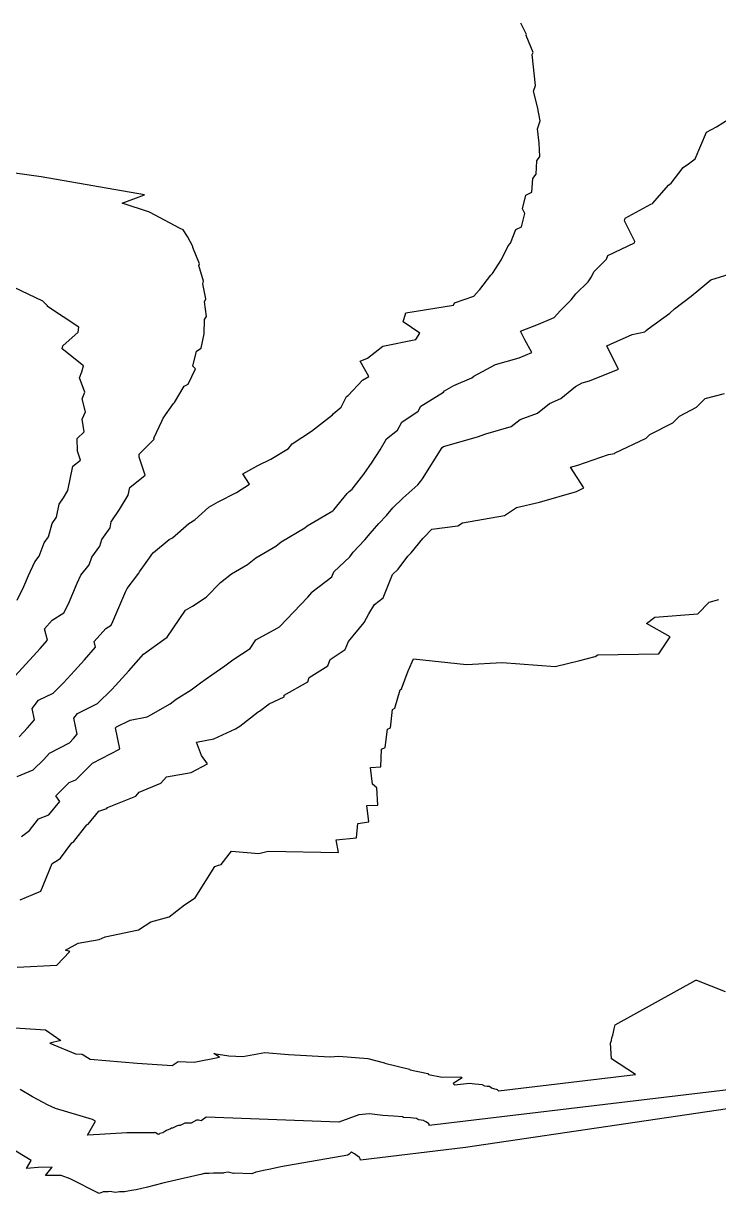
# Model space of a CAD drawing. Header units: metres. Extents: x 706349 to 713144, y 2649082 to 2655455.
# Drawn here: x 709376.8 to 709469, y 2651994.4 to 2652149.6 of the extents above; entities that cross this region are included whole.
import ezdxf

# ---------------------------------------------------------------- set-up
doc = ezdxf.new("R2010")
doc.units = ezdxf.units.M
doc.layers.add('C-TOPO-MAJR', color=9, linetype='Continuous')
doc.layers.add('C-TOPO-MINR', color=8, linetype='Continuous')

msp = doc.modelspace()

# ---------------------------------------------------------------- linework, layer by layer
at = {"layer": 'C-TOPO-MAJR', "color": 9, "linetype": 'Continuous', "lineweight": -3, "elevation": -10, "flags": 128}
msp.add_lwpolyline([(709376.53, 2652041.72), (709377.58, 2652042.52), (709378.79, 2652044.06), (709380.17, 2652044.58), (709381.63, 2652046.35), (709381.08, 2652047.1), (709382.84, 2652048.88), (709383.75, 2652049.25), (709385.69, 2652051.17), (709385.95, 2652051.46), (709389.52, 2652053.32), (709389.54, 2652053.34), (709389.56, 2652053.36), (709389.02, 2652056.12), (709389.12, 2652056.26), (709390.95, 2652057.16), (709393.18, 2652057.61), (709393.7, 2652057.85), (709396.27, 2652059.32), (709397.05, 2652059.94), (709399.02, 2652061.2), (709400.27, 2652062.12), (709401.78, 2652063.15), (709403.49, 2652064.37), (709404.57, 2652065.15), (709406.85, 2652066.68), (709407.6, 2652067.8), (709410.43, 2652069.34), (709410.74, 2652069.54), (709414.52, 2652073.46), (709415.04, 2652074.08), (709415.06, 2652074.12), (709415.08, 2652074.16), (709417.69, 2652076.15), (709417.97, 2652076.85), (709420.06, 2652078.82), (709420.51, 2652079.42), (709422.08, 2652081.08), (709422.77, 2652081.91), (709423.94, 2652083.24), (709424.93, 2652084.29), (709425.76, 2652085.31), (709427.11, 2652086.59), (709429.09, 2652088.37), (709429.45, 2652088.82), (709429.7, 2652089.18), (709432.33, 2652093.34), (709432.52, 2652093.44), (709432.5, 2652093.47), (709437, 2652094.75), (709438.12, 2652095.13), (709441.48, 2652096.12), (709442.68, 2652097.04), (709444.95, 2652097.87), (709446.55, 2652099.15), (709448.06, 2652099.8), (709450, 2652101.41), (709450.89, 2652101.89), (709451.85, 2652102.16), (709455.7, 2652103.72), (709455.63, 2652103.84), (709454.15, 2652106.82), (709454.64, 2652107.01), (709457.52, 2652108.31), (709459.18, 2652108.68), (709459.36, 2652108.85), (709459.62, 2652109.06), (709462.52, 2652111.16), (709463.14, 2652111.71), (709465.36, 2652113.41), (709466.36, 2652114.23), (709467.96, 2652115.57), (709470.96, 2652116.51)], dxfattribs=at)
at = {"layer": 'C-TOPO-MAJR', "color": 9, "linetype": 'Continuous', "lineweight": -3, "flags": 128}
msp.add_lwpolyline([(709558.21, 2652018.59), (709435.42, 2652000.47), (709421.47, 2651998.81), (709421.45, 2651998.96), (709421.34, 2651999.15), (709421.06, 2651999.38), (709420.69, 2651999.64), (709420.29, 2651999.86), (709420.26, 2651999.85), (709419.99, 2651999.61), (709419.82, 2651999.45), (709410.94, 2651997.91), (709409.55, 2651997.6), (709408.65, 2651997.41), (709408.04, 2651997.28), (709407.62, 2651997.2), (709407.06, 2651996.99), (709404.76, 2651997.08), (709404.67, 2651997.02), (709403.93, 2651997.19), (709403.35, 2651997.11), (709403.27, 2651997.06), (709402.63, 2651997.05), (709402.01, 2651997.05), (709401.4, 2651997.04), (709401.35, 2651997.02), (709400.79, 2651997.01), (709400.31, 2651996.91), (709400.3, 2651996.91), (709400.1, 2651996.85), (709398.37, 2651996.45), (709398.17, 2651996.41), (709395.29, 2651995.73), (709393.24, 2651995.21), (709391.76, 2651994.86), (709391.13, 2651994.79), (709390.19, 2651994.59), (709389.54, 2651994.61), (709388.98, 2651994.5), (709388.24, 2651994.63), (709388.03, 2651994.6), (709387.37, 2651994.61), (709387.26, 2651994.55), (709387.06, 2651994.44), (709386.93, 2651994.4), (709386.84, 2651994.36), (709382.99, 2651996.33), (709381.78, 2651996.74), (709379.74, 2651996.78), (709380.6, 2651997.87), (709378.74, 2651997.8), (709377.2, 2651997.71), (709377.8, 2651998.77), (709365.8, 2652006.04)], dxfattribs=at)
at = {"layer": 'C-TOPO-MINR', "color": 8, "linetype": 'Continuous', "lineweight": -3, "flags": 128}
for points, elevation in [([(709376.23, 2652054.96), (709377.33, 2652056.14), (709378.25, 2652057.19), (709377.96, 2652058.69), (709378.8, 2652059.79), (709380.73, 2652060.75), (709382.09, 2652062.1), (709383.56, 2652063.72), (709384.9, 2652065.17), (709386.36, 2652066.84), (709386.16, 2652067.6), (709387.74, 2652069.33), (709388.41, 2652069.76), (709388.65, 2652070.25), (709390.37, 2652074.27), (709390.54, 2652074.63), (709392.11, 2652076.64), (709392.18, 2652076.84), (709393.74, 2652078.98), (709393.75, 2652079.02), (709394.02, 2652079.39), (709396.14, 2652081.12), (709396.54, 2652081.34), (709398.71, 2652083.25), (709399.54, 2652083.73), (709401.36, 2652085.39), (709402.63, 2652086.12), (709405.06, 2652087.37), (709406.78, 2652088.44), (709405.87, 2652089.85), (709407.89, 2652090.92), (709409.62, 2652091.78), (709411.95, 2652093.19), (709412.45, 2652093.83), (709415, 2652095.5), (709417.77, 2652097.66), (709417.85, 2652097.78), (709418.91, 2652098.68), (709419.65, 2652100.09), (709419.87, 2652100.22), (709421.74, 2652102.27), (709422.6, 2652102.75), (709421.45, 2652104.76), (709422.43, 2652105.19), (709424.44, 2652106.78), (709428.83, 2652107.63), (709429.36, 2652108.5), (709427.16, 2652110.01), (709427.49, 2652111.2), (709433.84, 2652112.2), (709433.95, 2652112.52), (709436.5, 2652113.4), (709437.24, 2652114.21), (709437.3, 2652114.27), (709438.79, 2652116.18), (709438.99, 2652116.38), (709440.17, 2652118.27), (709441.07, 2652120.09), (709441.4, 2652120.43), (709442.1, 2652122.23), (709442.86, 2652122.59), (709443.28, 2652124.37), (709442.97, 2652124.97), (709443.42, 2652126.77), (709444.22, 2652127.21), (709444.36, 2652129.01), (709444.8, 2652129.57), (709444.87, 2652131.33), (709445.29, 2652131.91), (709445.2, 2652133.69), (709444.95, 2652135.58), (709445.33, 2652136.63), (709444.95, 2652138.51), (709444.44, 2652140.57), (709444.7, 2652141.35), (709444.24, 2652145.44), (709444.38, 2652145.72), (709443.44, 2652147.97), (709443.5, 2652148.1), (709442.77, 2652149.59)], -14), ([(709375.96, 2652049.69), (709378.09, 2652050.55), (709379.48, 2652051.92), (709380.24, 2652052.77), (709382.88, 2652054.14), (709383.44, 2652054.74), (709383.9, 2652055.28), (709383.49, 2652057.41), (709383.96, 2652058.03), (709386.63, 2652059.35), (709388.51, 2652061.21), (709389.01, 2652061.77), (709390.79, 2652063.7), (709392.72, 2652065.91), (709392.72, 2652065.91), (709392.73, 2652065.92), (709395.39, 2652067.85), (709395.85, 2652068.15), (709398.27, 2652071.75), (709399.22, 2652072.27), (709401.03, 2652073.45), (709402.94, 2652075.42), (709404.38, 2652076.58), (709406.5, 2652077.8), (709407.59, 2652078.69), (709410.26, 2652080.22), (709410.95, 2652080.82), (709414.09, 2652082.65), (709414.42, 2652082.95), (709417.84, 2652084.91), (709417.95, 2652085.04), (709417.97, 2652085.06), (709419.73, 2652087.22), (709419.99, 2652087.47), (709420.37, 2652087.81), (709421.94, 2652089.79), (709423.03, 2652091.36), (709424.09, 2652093.03), (709424.93, 2652094.46), (709426.41, 2652095.62), (709426.98, 2652096.69), (709429.13, 2652098.16), (709429.48, 2652098.82), (709432.48, 2652100.67), (709432.64, 2652100.85), (709433.87, 2652101.54), (709436.25, 2652102.56), (709436.53, 2652102.8), (709439.4, 2652104.34), (709442.53, 2652105.22), (709444.23, 2652105.91), (709443.28, 2652107.6), (709442.71, 2652108.73), (709445.11, 2652109.66), (709447.17, 2652110.58), (709448.02, 2652111.51), (709449.45, 2652112.89), (709450.07, 2652113.69), (709451.68, 2652115.28), (709452.11, 2652115.95), (709452.42, 2652116.6), (709454.11, 2652118.29), (709454.31, 2652118.8), (709457.85, 2652120.46), (709457.89, 2652120.63), (709456.49, 2652123.37), (709456.58, 2652123.72), (709459.98, 2652125.58), (709460.23, 2652125.7), (709460.27, 2652125.73), (709462.32, 2652128.12), (709462.69, 2652128.39), (709464.29, 2652130.48), (709464.99, 2652130.95), (709465.89, 2652131.61), (709467.36, 2652135.15), (709468.7, 2652135.87), (709470.39, 2652136.9)], -12), ([(709375.67, 2652062.98), (709378.11, 2652065.68), (709379.01, 2652066.65), (709379.99, 2652067.78), (709379.59, 2652069.29), (709380.61, 2652070.4), (709382.17, 2652071.41), (709382.75, 2652072.57), (709383.92, 2652075.31), (709384.42, 2652076.39), (709385.5, 2652077.77), (709385.86, 2652078.76), (709386.93, 2652080.23), (709387.17, 2652081.13), (709388.28, 2652082.68), (709388.44, 2652083.47), (709389.54, 2652085.11), (709390.68, 2652086.98), (709390.89, 2652088.01), (709392.93, 2652089.63), (709392.16, 2652092.04), (709392.15, 2652092.44), (709394.11, 2652094.41), (709394.09, 2652094.55), (709395.16, 2652096.8), (709395.15, 2652096.82), (709395.32, 2652097.2), (709396.68, 2652099.16), (709396.83, 2652099.28), (709398.11, 2652101.45), (709398.62, 2652101.72), (709399.61, 2652103.75), (709399.27, 2652104.1), (709399.76, 2652106.09), (709400.38, 2652106.49), (709400.76, 2652108.38), (709400.8, 2652110.29), (709401.05, 2652110.7), (709400.82, 2652112.63), (709400.98, 2652113.03), (709400.57, 2652115.04), (709400.67, 2652115.39), (709400.07, 2652117.44), (709400.12, 2652117.7), (709399.25, 2652119.86), (709399.25, 2652119.97), (709398.57, 2652121.3), (709397.97, 2652122.2), (709397.58, 2652122.35), (709393.52, 2652124.52), (709389.9, 2652125.71), (709392.83, 2652126.83), (709379.15, 2652129.24), (709375.63, 2652129.69)], -16), ([(709375.94, 2652073.07), (709376.84, 2652074.88), (709377.48, 2652076.36), (709378.3, 2652078.16), (709378.89, 2652078.91), (709379.53, 2652080.68), (709380.11, 2652081.47), (709380.59, 2652083.24), (709381.18, 2652084.06), (709381.52, 2652085.81), (709382.09, 2652086.65), (709382.67, 2652087.62), (709383.34, 2652090.85), (709384.34, 2652091.65), (709383.96, 2652092.83), (709383.93, 2652094.5), (709384.84, 2652095.42), (709384.57, 2652097.07), (709385.03, 2652098.04), (709384.57, 2652099.78), (709384.95, 2652100.68), (709384.22, 2652102.57), (709384.53, 2652103.34), (709384.78, 2652104.16), (709381.92, 2652106.39), (709382.01, 2652106.8), (709384.05, 2652108.62), (709384.16, 2652109.27), (709380, 2652112.02), (709380, 2652112.11), (709379.36, 2652112.71), (709373.56, 2652115.47)], -18), ([(709376.37, 2652033.33), (709378.03, 2652034.01), (709379.11, 2652034.47), (709380.6, 2652038.14), (709381.26, 2652038.55), (709381.73, 2652038.86), (709383.2, 2652040.88), (709383.46, 2652041.07), (709385.19, 2652043.27), (709385.36, 2652043.34), (709386.79, 2652045.07), (709387.85, 2652045.45), (709387.94, 2652045.56), (709391.71, 2652047.08), (709392.13, 2652047.6), (709395, 2652048.8), (709395.78, 2652049.65), (709399.02, 2652050.23), (709401.22, 2652051.37), (709400.42, 2652052.49), (709399.75, 2652054.22), (709402.03, 2652054.68), (709404.93, 2652056.02), (709405.49, 2652056.34), (709407.91, 2652058.24), (709408.08, 2652058.35), (709409.4, 2652059.33), (709411.36, 2652060.25), (709411.38, 2652060.48), (709414.5, 2652062.22), (709414.67, 2652062.8), (709417.17, 2652064.34), (709417.48, 2652065.2), (709419.44, 2652066.54), (709419.91, 2652067.61), (709421.96, 2652070.11), (709422.58, 2652071.27), (709423.36, 2652072.51), (709424.48, 2652073.36), (709425.72, 2652076.47), (709426.49, 2652077.2), (709427.77, 2652078.91), (709428.2, 2652079.36), (709429.78, 2652081.27), (709429.93, 2652081.43), (709430.93, 2652082.5), (709434.42, 2652082.95), (709435.02, 2652083.32), (709440.58, 2652084.32), (709442.16, 2652085.35), (709445.23, 2652086.06), (709450.12, 2652087.48), (709451.11, 2652087.99), (709449.33, 2652090.72), (709450.3, 2652091), (709454.4, 2652092.39), (709455.18, 2652092.53), (709455.26, 2652092.61), (709459.36, 2652094.55), (709459.86, 2652095.06), (709462.92, 2652096.61), (709463.81, 2652097.47), (709466.05, 2652098.66), (709467.21, 2652099.81), (709469.77, 2652100.48)], -8), ([(709375.95, 2652024.39), (709381.21, 2652024.65), (709382.95, 2652026.48), (709382.36, 2652026.67), (709384.04, 2652027.59), (709386.83, 2652028.08), (709387.62, 2652028.42), (709392.04, 2652029.36), (709393.67, 2652030.4), (709396.13, 2652031.08), (709398.17, 2652032.67), (709399.55, 2652033.59), (709402.19, 2652037.73), (709402.68, 2652037.91), (709403.01, 2652038.03), (709404.4, 2652039.76), (709408.01, 2652039.49), (709409.25, 2652039.77), (709418.57, 2652039.61), (709418.28, 2652041.29), (709420.96, 2652041.53), (709421.16, 2652043.46), (709422.59, 2652043.65), (709422.31, 2652045.82), (709423.81, 2652045.87), (709423.64, 2652048.18), (709423.08, 2652048.65), (709422.81, 2652050.86), (709424.18, 2652050.97), (709424.26, 2652053.33), (709424.75, 2652053.53), (709425.07, 2652055.94), (709425.45, 2652056.12), (709425.75, 2652058.59), (709426.05, 2652058.76), (709426.75, 2652061.18), (709426.94, 2652061.3), (709427.8, 2652063.72), (709427.87, 2652063.77), (709428.54, 2652065.28), (709435.53, 2652064.53), (709440.26, 2652064.79), (709447.29, 2652064.29), (709450.57, 2652065.08), (709452.59, 2652065.62), (709452.95, 2652065.8), (709461.04, 2652065.96), (709462.55, 2652068.22), (709459.42, 2652069.98), (709460.51, 2652070.82), (709466.21, 2652071.25), (709467.74, 2652072.79), (709469.01, 2652073.17)], -6), ([(709373.64, 2652016.49), (709379.73, 2652016.07), (709381.75, 2652014.68), (709380.29, 2652014.31), (709383.68, 2652012.92), (709384.56, 2652012.84), (709385.63, 2652012.18), (709391.86, 2652011.64), (709396.5, 2652011.33), (709397.31, 2652011.88), (709399.44, 2652011.8), (709402.79, 2652012.46), (709402.06, 2652012.94), (709404.03, 2652012.62), (709405.89, 2652012.53), (709408.8, 2652013.08), (709411.95, 2652012.83), (709417.49, 2652012.49), (709418.64, 2652012.61), (709422.46, 2652012.27), (709424.66, 2652011.69), (709424.72, 2652011.65), (709427.98, 2652010.88), (709428.08, 2652010.78), (709430.42, 2652010.27), (709430.53, 2652010.16), (709432.32, 2652009.8), (709434.78, 2652009.85), (709434.99, 2652009.7), (709433.76, 2652008.95), (709433.96, 2652008.8), (709435.96, 2652009), (709436.64, 2652008.92), (709437.19, 2652008.88), (709437.64, 2652008.85), (709437.94, 2652008.66), (709438.29, 2652008.63), (709438.59, 2652008.6), (709438.88, 2652008.41), (709439.25, 2652008.26), (709439.48, 2652008.23), (709439.6, 2652008.17), (709439.68, 2652008.11), (709439.75, 2652008.05), (709439.77, 2652008.01), (709439.78, 2652007.97), (709457.96, 2652010.14), (709454.76, 2652012.25), (709454.66, 2652014.33), (709454.76, 2652014.66), (709454.83, 2652015.01), (709454.94, 2652015.38), (709455.04, 2652015.79), (709455.15, 2652016.23), (709455.28, 2652016.73), (709465.94, 2652022.66), (709465.97, 2652022.68), (709466.02, 2652022.66), (709466.06, 2652022.65), (709469.86, 2652021.18)], -4), ([(709479.15, 2652009.18), (709430.62, 2652003.39), (709430.61, 2652003.48), (709430.55, 2652003.6), (709430.37, 2652003.74), (709430.14, 2652003.9), (709429.83, 2652004.07), (709429.21, 2652004.16), (709429.04, 2652004.23), (709428.9, 2652004.32), (709428.12, 2652004.4), (709427.18, 2652004.47), (709427.07, 2652004.54), (709425.89, 2652004.63), (709424.44, 2652004.74), (709422.67, 2652004.94), (709421.27, 2652004.8), (709418.61, 2652003.82), (709401.04, 2652004.48), (709400.38, 2652004.03), (709400.01, 2652004.12), (709399.73, 2652004.08), (709399.05, 2652003.71), (709398.77, 2652003.7), (709398.48, 2652003.7), (709398.21, 2652003.7), (709397.58, 2652003.38), (709397.35, 2652003.38), (709397.16, 2652003.34), (709396.58, 2652003.06), (709396.43, 2652003.02), (709396.3, 2652002.95), (709395.77, 2652002.74), (709395.55, 2652002.59), (709395.28, 2652002.42), (709394.89, 2652002.33), (709394.79, 2652002.26), (709394.68, 2652002.18), (709394.34, 2652002.44), (709394.21, 2652002.45), (709394.12, 2652002.42), (709394.07, 2652002.42), (709390.49, 2652002.44), (709386.87, 2652002.19), (709385.29, 2652002.1), (709386.34, 2652003.95), (709385.94, 2652004.19), (709381.04, 2652005.65), (709380.07, 2652006.08), (709377.98, 2652007.21), (709376.36, 2652008.15)], -2)]:
    msp.add_lwpolyline(points, dxfattribs=dict(at, elevation=elevation))

doc.saveas('drawing.dxf')
